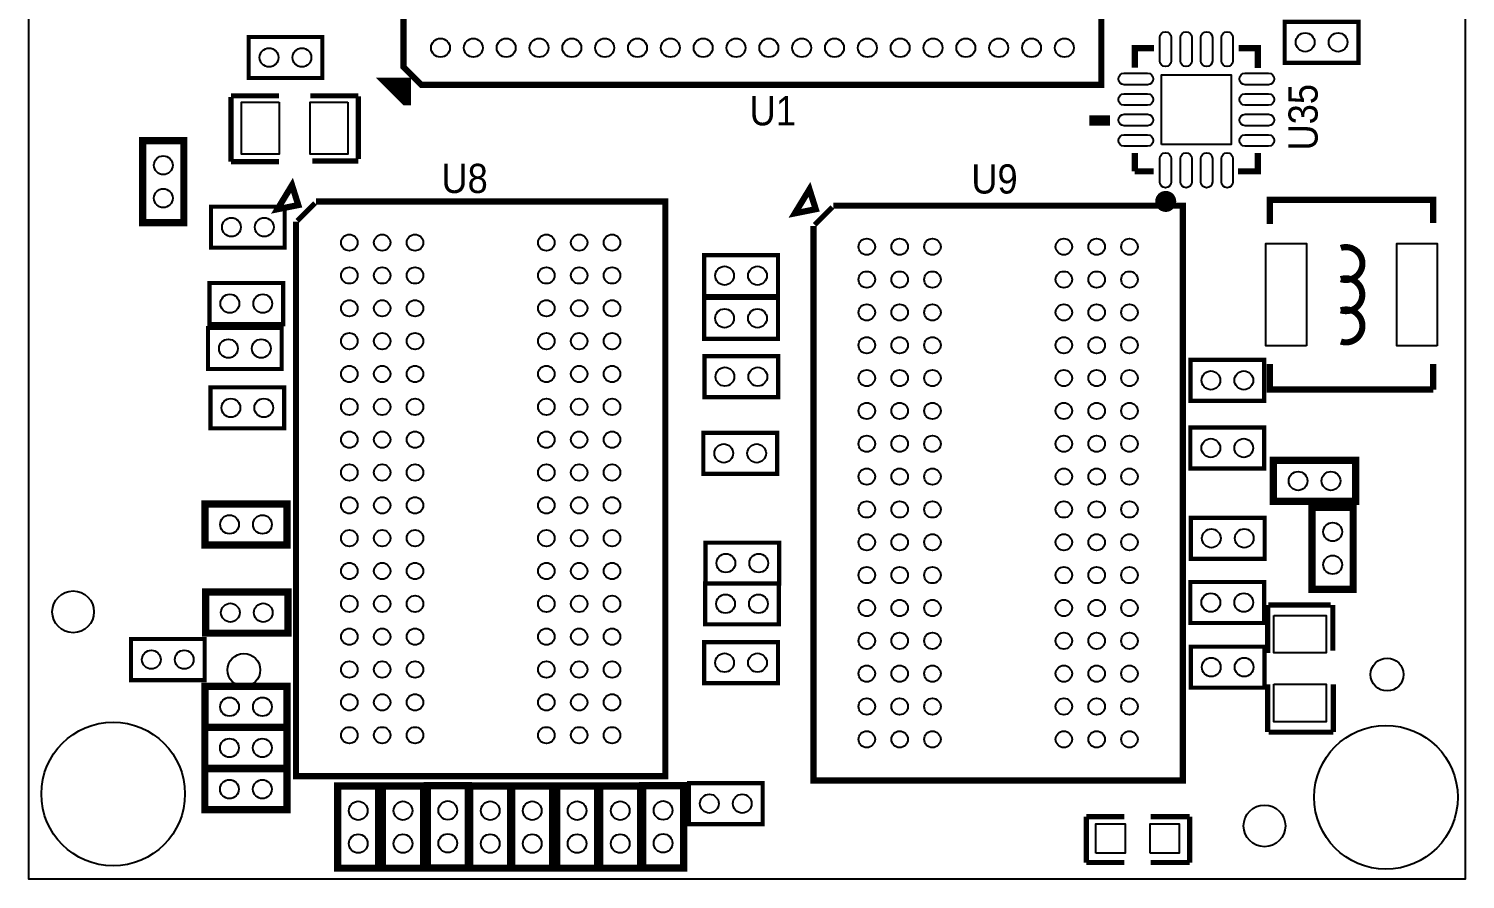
# Model space of a CAD drawing. Extents: x 33.6 to 68.6, y 12.9 to 54.9.
# Drawn here: x 33.58 to 68.58, y 12.9 to 33.61 of the extents above; entities that cross this region are included whole.
import ezdxf

# ---------------------------------------------------------------- set-up
doc = ezdxf.new("R2010")
doc.units = 0
for name, color, linetype in [('BG_OUTLINE', 3, 'CONTINUOUS'), ('PG_SILKSCREEN_TOP', 6, 'CONTINUOUS'), ('PIN_TOP', 7, 'CONTINUOUS'), ('RD_SILKSCREEN_TOP', 8, 'CONTINUOUS')]:
    doc.layers.add(name, color=color, linetype=linetype)

msp = doc.modelspace()

# ---------------------------------------------------------------- linework, layer by layer
at = {"layer": 'BG_OUTLINE'}
msp.add_lwpolyline([(33.5763, 54.8978), (68.5775, 54.8978), (68.5775, 12.8956), (33.5763, 12.8956)], close=True, dxfattribs=at)
at = {"layer": 'PG_SILKSCREEN_TOP'}
for points, const_width in [([(59.7096, 32.2501), (59.7096, 49.2503), (42.7093, 49.2503), (42.7093, 32.6824), (43.1416, 32.2501)], 0.1524), ([(64.1789, 33.784), (65.9757, 33.784), (65.9757, 32.7843), (64.1789, 32.7843)], 0.1016), ([(40.7307, 32.4134), (38.9339, 32.4134), (38.9339, 33.4132), (40.7307, 33.4132)], 0.1016), ([(42.766, 32.2969), (42.766, 31.8727), (42.7612, 31.8727), (42.3372, 32.2969)], 0.254), ([(37.3553, 30.8882), (37.3553, 28.8882), (36.3555, 28.8882), (36.3555, 30.8882)], 0.1778), ([(40.1434, 29.319), (39.991, 29.8016), (39.6354, 29.2174)], 0.1524), ([(52.7512, 29.2189), (52.5988, 29.7015), (52.2432, 29.1173)], 0.1524), ([(39.8137, 28.2809), (38.0169, 28.2809), (38.0169, 29.2806), (39.8137, 29.2806)], 0.1016), ([(50.0337, 28.0995), (51.8305, 28.0995), (51.8305, 27.0998), (50.0337, 27.0998)], 0.1016), ([(39.7756, 26.419), (37.9788, 26.419), (37.9788, 27.4188), (39.7756, 27.4188)], 0.1016), ([(50.0337, 27.0607), (51.8305, 27.0607), (51.8305, 26.0609), (50.0337, 26.0609)], 0.1016), ([(39.7401, 25.3243), (37.9433, 25.3243), (37.9433, 26.3241), (39.7401, 26.3241)], 0.1016), ([(50.0413, 25.6383), (51.8381, 25.6383), (51.8381, 24.6385), (50.0413, 24.6385)], 0.1016), ([(61.8828, 25.5494), (63.6796, 25.5494), (63.6796, 24.5496), (61.8828, 24.5496)], 0.1016), ([(39.801, 23.879), (38.0042, 23.879), (38.0042, 24.8788), (39.801, 24.8788)], 0.1016), ([(51.8102, 22.7716), (50.0134, 22.7716), (50.0134, 23.7714), (51.8102, 23.7714)], 0.1016), ([(61.8802, 23.9009), (63.677, 23.9009), (63.677, 22.9011), (61.8802, 22.9011)], 0.1016), ([(63.9046, 23.0983), (65.9046, 23.0983), (65.9046, 22.0985), (63.9046, 22.0985)], 0.1778), ([(37.8696, 22.0391), (39.8696, 22.0391), (39.8696, 21.0393), (37.8696, 21.0393)], 0.1778), ([(61.8929, 21.7013), (63.6897, 21.7013), (63.6897, 20.7015), (61.8929, 20.7015)], 0.1016), ([(64.8467, 19.9575), (64.8467, 21.9575), (65.8465, 21.9575), (65.8465, 19.9575)], 0.1778), ([(51.861, 20.097), (50.0642, 20.097), (50.0642, 21.0967), (51.861, 21.0967)], 0.1016), ([(37.8899, 19.8902), (39.8899, 19.8902), (39.8899, 18.8905), (37.8899, 18.8905)], 0.1778), ([(51.8533, 19.1064), (50.0565, 19.1064), (50.0565, 20.1061), (51.8533, 20.1061)], 0.1016), ([(61.8802, 20.1366), (63.677, 20.1366), (63.677, 19.1369), (61.8802, 19.1369)], 0.1016), ([(37.863, 17.7467), (36.0662, 17.7467), (36.0662, 18.7465), (37.863, 18.7465)], 0.1016), ([(50.0337, 18.671), (51.8305, 18.671), (51.8305, 17.6713), (50.0337, 17.6713)], 0.1016), ([(61.8904, 18.5618), (63.6872, 18.5618), (63.6872, 17.5621), (61.8904, 17.5621)], 0.1016), ([(37.8696, 17.5966), (39.8696, 17.5966), (39.8696, 16.5969), (37.8696, 16.5969)], 0.1778), ([(37.8671, 16.5959), (39.8671, 16.5959), (39.8671, 15.5961), (37.8671, 15.5961)], 0.1778), ([(37.8671, 15.59), (39.8671, 15.59), (39.8671, 14.5903), (37.8671, 14.5903)], 0.1778), ([(41.1053, 13.1656), (41.1053, 15.1656), (42.1051, 15.1656), (42.1051, 13.1656)], 0.1778), ([(42.195, 13.1656), (42.195, 15.1656), (43.1947, 15.1656), (43.1947, 13.1656)], 0.1778), ([(43.2872, 13.1732), (43.2872, 15.1732), (44.2869, 15.1732), (44.2869, 13.1732)], 0.1778), ([(44.321, 13.1656), (44.321, 15.1656), (45.3207, 15.1656), (45.3207, 13.1656)], 0.1778), ([(45.3446, 13.1656), (45.3446, 15.1656), (46.3443, 15.1656), (46.3443, 13.1656)], 0.1778), ([(46.4368, 13.1656), (46.4368, 15.1656), (47.4365, 15.1656), (47.4365, 13.1656)], 0.1778), ([(47.4883, 13.1656), (47.4883, 15.1656), (48.4881, 15.1656), (48.4881, 13.1656)], 0.1778), ([(48.5323, 13.1732), (48.5323, 15.1732), (49.532, 15.1732), (49.532, 13.1732)], 0.1778), ([(49.6621, 15.2377), (51.4589, 15.2377), (51.4589, 14.238), (49.6621, 14.238)], 0.1016)]:
    msp.add_lwpolyline(points, close=True, dxfattribs=dict(at, const_width=const_width))
for points, const_width in [([(60.993, 33.1412), (60.5252, 33.1412), (60.5252, 32.6662)], 0.1524), ([(63.5254, 32.6591), (63.5254, 33.1412), (63.0525, 33.1412)], 0.1524), ([(38.5064, 31.9786), (39.6748, 31.9786)], 0.127), ([(38.5064, 30.3784), (38.5064, 31.9532)], 0.127), ([(41.6052, 31.9786), (40.4368, 31.9786)], 0.127), ([(41.6052, 30.4419), (41.6052, 31.9659)], 0.127), ([(59.9181, 31.3792), (59.418, 31.3792)], 0.254), ([(40.4876, 30.3911), (41.6052, 30.3911)], 0.127), ([(60.5252, 30.5882), (60.5252, 30.1409)], 0.1524), ([(63.0433, 30.1409), (63.5254, 30.1409), (63.5254, 30.5902)], 0.1524), ([(39.6748, 30.3784), (38.5064, 30.3784)], 0.127), ([(60.5252, 30.1409), (60.9839, 30.1409)], 0.1524), ([(40.5752, 29.4046), (49.088, 29.4046), (49.088, 15.4046), (40.0881, 15.4046), (40.0881, 28.9126)], 0.1524), ([(40.1213, 28.938), (40.5516, 29.368)], 0.127), ([(67.7964, 28.8849), (67.7964, 29.445), (63.8162, 29.445), (63.8162, 28.8544)], 0.1501), ([(53.183, 29.3045), (61.6958, 29.3045), (61.6958, 15.3045), (52.6959, 15.3045), (52.6959, 28.8125)], 0.1524), ([(52.7291, 28.8379), (53.1594, 29.2679)], 0.127), ([(63.8162, 25.4483), (63.8162, 24.8247), (67.7964, 24.8247)], 0.1501), ([(67.7964, 24.8247), (67.7964, 25.4483)], 0.1501), ([(63.7642, 19.5783), (63.7642, 18.4099)], 0.127), ([(65.3009, 19.5783), (63.7769, 19.5783)], 0.127), ([(65.3517, 18.4607), (65.3517, 19.5783)], 0.127), ([(63.7642, 16.4795), (63.7642, 17.6479)], 0.127), ([(65.3644, 17.6479), (65.3644, 16.4795)], 0.127), ([(65.3644, 16.4795), (63.7896, 16.4795)], 0.127), ([(60.2742, 14.4203), (59.3471, 14.4203)], 0.127), ([(59.3471, 14.4203), (59.3471, 13.3027)], 0.127), ([(60.9092, 14.4203), (61.8617, 14.4203)], 0.127), ([(61.8617, 14.4203), (61.8617, 13.3027)], 0.127), ([(59.3471, 13.3027), (60.2742, 13.3027)], 0.127), ([(61.8617, 13.3027), (60.9092, 13.3027)], 0.127)]:
    msp.add_lwpolyline(points, dxfattribs=dict(at, const_width=const_width))
at = {"layer": 'PG_SILKSCREEN_TOP', "const_width": 0.254}
msp.add_lwpolyline([(61.4073, 29.4081, 1), (61.15024, 29.40814, 1)], format="xyb", close=True, dxfattribs=at)
at = {"layer": 'PG_SILKSCREEN_TOP', "const_width": 0.1501}
for points in [[(65.5462, 27.5148, 1.382245), (65.5462, 28.2748)], [(65.5462, 26.7548, 1.373669), (65.5462, 27.5148)], [(65.5462, 25.9949, 1.382477), (65.5462, 26.7548)]]:
    msp.add_lwpolyline(points, format="xyb", dxfattribs=at)
at = {"layer": 'PIN_TOP'}
for points in [[(61.4153, 33.40095), (61.4153, 32.83105, -1), (61.1351, 32.83105), (61.1351, 33.40095, -1)], [(61.9155, 33.40095), (61.9155, 32.83105, -1), (61.6353, 32.83105), (61.6353, 33.40095, -1)], [(62.4153, 33.40095), (62.4153, 32.83105, -1), (62.1351, 32.83105), (62.1351, 33.40095, -1)], [(62.9155, 33.40095), (62.9155, 32.83105, -1), (62.6353, 32.83105), (62.6353, 33.40095, -1)], [(60.83525, 32.251), (60.26535, 32.251, -1), (60.26535, 32.5312), (60.83525, 32.5312, -1)], [(63.78525, 32.251), (63.21535, 32.251, -1), (63.21535, 32.5312), (63.78525, 32.5312, -1)], [(60.83525, 31.7508), (60.26535, 31.7508, -1), (60.26535, 32.031), (60.83525, 32.031, -1)], [(63.78525, 31.7508), (63.21535, 31.7508, -1), (63.21535, 32.031), (63.78525, 32.031, -1)], [(60.83525, 31.251), (60.26535, 31.251, -1), (60.26535, 31.5312), (60.83525, 31.5312, -1)], [(63.78525, 31.251), (63.21535, 31.251, -1), (63.21535, 31.5312), (63.78525, 31.5312, -1)], [(60.83525, 30.7508), (60.26535, 30.7508, -1), (60.26535, 31.031), (60.83525, 31.031, -1)], [(63.78525, 30.7508), (63.21535, 30.7508, -1), (63.21535, 31.031), (63.78525, 31.031, -1)], [(61.4153, 30.45095), (61.4153, 29.88105, -1), (61.1351, 29.88105), (61.1351, 30.45095, -1)], [(61.9155, 30.45095), (61.9155, 29.88105, -1), (61.6353, 29.88105), (61.6353, 30.45095, -1)], [(62.4153, 30.45095), (62.4153, 29.88105, -1), (62.1351, 29.88105), (62.1351, 30.45095, -1)], [(62.9155, 30.45095), (62.9155, 29.88105, -1), (62.6353, 29.88105), (62.6353, 30.45095, -1)]]:
    msp.add_lwpolyline(points, format="xyb", close=True, dxfattribs=at)
for points in [[(61.1753, 30.791), (61.1753, 32.491), (62.8753, 32.491), (62.8753, 30.791)], [(39.6748, 31.8262), (39.6748, 30.5562), (38.7604, 30.5562), (38.7604, 31.8262)], [(41.3512, 31.8262), (41.3512, 30.5562), (40.4368, 30.5562), (40.4368, 31.8262)], [(64.7065, 25.8902), (63.7159, 25.8902), (63.7159, 28.3794), (64.7065, 28.3794)], [(67.8967, 25.8902), (66.9061, 25.8902), (66.9061, 28.3794), (67.8967, 28.3794)], [(63.9166, 19.3243), (65.1866, 19.3243), (65.1866, 18.4099), (63.9166, 18.4099)], [(63.9166, 17.6479), (65.1866, 17.6479), (65.1866, 16.7335), (63.9166, 16.7335)], [(59.5757, 13.5313), (59.5757, 14.2425), (60.2869, 14.2425), (60.2869, 13.5313)], [(60.8965, 13.5313), (60.8965, 14.2425), (61.6077, 14.2425), (61.6077, 13.5313)]]:
    msp.add_lwpolyline(points, close=True, dxfattribs=at)
for centre, radius in [((43.6095, 33.1503), 0.2286), ((44.4093, 33.1503), 0.2286), ((45.2094, 33.1503), 0.2286), ((46.0095, 33.1503), 0.2286), ((46.8094, 33.1503), 0.2286), ((47.6095, 33.1503), 0.2286), ((48.4093, 33.1503), 0.2286), ((49.2094, 33.1503), 0.2286), ((50.0095, 33.1503), 0.2286), ((50.8094, 33.1503), 0.2286), ((51.6094, 33.1503), 0.2286), ((52.4093, 33.1503), 0.2286), ((53.2094, 33.1503), 0.2286), ((54.0095, 33.1503), 0.2286), ((54.8093, 33.1503), 0.2286), ((55.6094, 33.1503), 0.2286), ((56.4093, 33.1503), 0.2286), ((57.2094, 33.1503), 0.2286), ((58.0095, 33.1503), 0.2286), ((58.8093, 33.1503), 0.2286), ((64.6765, 33.2842), 0.2286), ((65.4781, 33.2842), 0.2286), ((39.4315, 32.9133), 0.2286), ((40.2331, 32.9133), 0.2286), ((36.8554, 30.289), 0.2286), ((36.8554, 29.4874), 0.2286), ((38.5145, 28.7807), 0.2286), ((39.3161, 28.7807), 0.2286), ((41.388, 28.4046), 0.2), ((42.1881, 28.4046), 0.2), ((42.9879, 28.4046), 0.2), ((46.1881, 28.4046), 0.2), ((46.9879, 28.4046), 0.2), ((47.788, 28.4046), 0.2), ((53.9958, 28.3045), 0.2), ((54.7959, 28.3045), 0.2), ((55.5957, 28.3045), 0.2), ((58.7959, 28.3045), 0.2), ((59.5957, 28.3045), 0.2), ((60.3958, 28.3045), 0.2), ((41.388, 27.6045), 0.2), ((42.1881, 27.6045), 0.2), ((42.9879, 27.6045), 0.2), ((46.1881, 27.6045), 0.2), ((46.9879, 27.6045), 0.2), ((47.788, 27.6045), 0.2), ((50.5313, 27.5996), 0.2286), ((51.3329, 27.5996), 0.2286), ((53.9958, 27.5044), 0.2), ((54.7959, 27.5044), 0.2), ((55.5957, 27.5044), 0.2), ((58.7959, 27.5044), 0.2), ((59.5957, 27.5044), 0.2), ((60.3958, 27.5044), 0.2), ((38.4764, 26.9189), 0.2286), ((39.278, 26.9189), 0.2286), ((41.388, 26.8047), 0.2), ((42.1881, 26.8047), 0.2), ((42.9879, 26.8047), 0.2), ((46.1881, 26.8047), 0.2), ((46.9879, 26.8047), 0.2), ((47.788, 26.8047), 0.2), ((50.5313, 26.5608), 0.2286), ((51.3329, 26.5608), 0.2286), ((53.9958, 26.7046), 0.2), ((54.7959, 26.7046), 0.2), ((55.5957, 26.7046), 0.2), ((58.7959, 26.7046), 0.2), ((59.5957, 26.7046), 0.2), ((60.3958, 26.7046), 0.2), ((38.4409, 25.8242), 0.2286), ((39.2425, 25.8242), 0.2286), ((41.388, 26.0046), 0.2), ((42.1881, 26.0046), 0.2), ((42.9879, 26.0046), 0.2), ((46.1881, 26.0046), 0.2), ((46.9879, 26.0046), 0.2), ((47.788, 26.0046), 0.2), ((53.9958, 25.9045), 0.2), ((54.7959, 25.9045), 0.2), ((55.5957, 25.9045), 0.2), ((58.7959, 25.9045), 0.2), ((59.5957, 25.9045), 0.2), ((60.3958, 25.9045), 0.2), ((41.388, 25.2047), 0.2), ((42.1881, 25.2047), 0.2), ((42.9879, 25.2047), 0.2), ((46.1881, 25.2047), 0.2), ((46.9879, 25.2047), 0.2), ((47.788, 25.2047), 0.2), ((50.5389, 25.1384), 0.2286), ((51.3405, 25.1384), 0.2286), ((53.9958, 25.1046), 0.2), ((54.7959, 25.1046), 0.2), ((55.5957, 25.1046), 0.2), ((58.7959, 25.1046), 0.2), ((59.5957, 25.1046), 0.2), ((60.3958, 25.1046), 0.2), ((62.3804, 25.0495), 0.2286), ((63.182, 25.0495), 0.2286), ((38.5018, 24.3789), 0.2286), ((39.3034, 24.3789), 0.2286), ((41.388, 24.4046), 0.2), ((42.1881, 24.4046), 0.2), ((42.9879, 24.4046), 0.2), ((46.1881, 24.4046), 0.2), ((46.9879, 24.4046), 0.2), ((47.788, 24.4046), 0.2), ((53.9958, 24.3045), 0.2), ((54.7959, 24.3045), 0.2), ((55.5957, 24.3045), 0.2), ((58.7959, 24.3045), 0.2), ((59.5957, 24.3045), 0.2), ((60.3958, 24.3045), 0.2), ((41.388, 23.6045), 0.2), ((42.1881, 23.6045), 0.2), ((42.9879, 23.6045), 0.2), ((46.1881, 23.6045), 0.2), ((46.9879, 23.6045), 0.2), ((47.788, 23.6045), 0.2), ((50.511, 23.2715), 0.2286), ((51.3126, 23.2715), 0.2286), ((53.9958, 23.5044), 0.2), ((54.7959, 23.5044), 0.2), ((55.5957, 23.5044), 0.2), ((58.7959, 23.5044), 0.2), ((59.5957, 23.5044), 0.2), ((60.3958, 23.5044), 0.2), ((62.3778, 23.401), 0.2286), ((63.1794, 23.401), 0.2286), ((41.388, 22.8047), 0.2), ((42.1881, 22.8047), 0.2), ((42.9879, 22.8047), 0.2), ((46.1881, 22.8047), 0.2), ((46.9879, 22.8047), 0.2), ((47.788, 22.8047), 0.2), ((53.9958, 22.7046), 0.2), ((54.7959, 22.7046), 0.2), ((55.5957, 22.7046), 0.2), ((58.7959, 22.7046), 0.2), ((59.5957, 22.7046), 0.2), ((60.3958, 22.7046), 0.2), ((64.5038, 22.5984), 0.2286), ((65.3054, 22.5984), 0.2286), ((41.388, 22.0046), 0.2), ((42.1881, 22.0046), 0.2), ((42.9879, 22.0046), 0.2), ((46.1881, 22.0046), 0.2), ((46.9879, 22.0046), 0.2), ((47.788, 22.0046), 0.2), ((53.9958, 21.9045), 0.2), ((54.7959, 21.9045), 0.2), ((55.5957, 21.9045), 0.2), ((58.7959, 21.9045), 0.2), ((59.5957, 21.9045), 0.2), ((60.3958, 21.9045), 0.2), ((38.4688, 21.5392), 0.2286), ((39.2704, 21.5392), 0.2286), ((41.388, 21.2047), 0.2), ((42.1881, 21.2047), 0.2), ((42.9879, 21.2047), 0.2), ((46.1881, 21.2047), 0.2), ((46.9879, 21.2047), 0.2), ((47.788, 21.2047), 0.2), ((62.3905, 21.2014), 0.2286), ((63.1921, 21.2014), 0.2286), ((65.3466, 21.3583), 0.2286), ((53.9958, 21.1046), 0.2), ((54.7959, 21.1046), 0.2), ((55.5957, 21.1046), 0.2), ((58.7959, 21.1046), 0.2), ((59.5957, 21.1046), 0.2), ((60.3958, 21.1046), 0.2), ((50.5618, 20.5969), 0.2286), ((51.3634, 20.5969), 0.2286), ((65.3466, 20.5567), 0.2286), ((41.388, 20.4046), 0.2), ((42.1881, 20.4046), 0.2), ((42.9879, 20.4046), 0.2), ((46.1881, 20.4046), 0.2), ((46.9879, 20.4046), 0.2), ((47.788, 20.4046), 0.2), ((53.9958, 20.3045), 0.2), ((54.7959, 20.3045), 0.2), ((55.5957, 20.3045), 0.2), ((58.7959, 20.3045), 0.2), ((59.5957, 20.3045), 0.2), ((60.3958, 20.3045), 0.2), ((34.6583, 19.4107), 0.508), ((38.4891, 19.3904), 0.2286), ((39.2907, 19.3904), 0.2286), ((41.388, 19.6045), 0.2), ((42.1881, 19.6045), 0.2), ((42.9879, 19.6045), 0.2), ((46.1881, 19.6045), 0.2), ((46.9879, 19.6045), 0.2), ((47.788, 19.6045), 0.2), ((50.5541, 19.6063), 0.2286), ((51.3557, 19.6063), 0.2286), ((53.9958, 19.5044), 0.2), ((54.7959, 19.5044), 0.2), ((55.5957, 19.5044), 0.2), ((58.7959, 19.5044), 0.2), ((59.5957, 19.5044), 0.2), ((60.3958, 19.5044), 0.2), ((62.3778, 19.6367), 0.2286), ((63.1794, 19.6367), 0.2286), ((41.388, 18.8047), 0.2), ((42.1881, 18.8047), 0.2), ((42.9879, 18.8047), 0.2), ((46.1881, 18.8047), 0.2), ((46.9879, 18.8047), 0.2), ((47.788, 18.8047), 0.2), ((53.9958, 18.7046), 0.2), ((54.7959, 18.7046), 0.2), ((55.5957, 18.7046), 0.2), ((58.7959, 18.7046), 0.2), ((59.5957, 18.7046), 0.2), ((60.3958, 18.7046), 0.2), ((36.5638, 18.2466), 0.2286), ((37.3654, 18.2466), 0.2286), ((38.8185, 17.9936), 0.40005), ((41.388, 18.0046), 0.2), ((42.1881, 18.0046), 0.2), ((42.9879, 18.0046), 0.2), ((46.1881, 18.0046), 0.2), ((46.9879, 18.0046), 0.2), ((47.788, 18.0046), 0.2), ((50.5313, 18.1712), 0.2286), ((51.3329, 18.1712), 0.2286), ((62.388, 18.0619), 0.2286), ((63.1896, 18.0619), 0.2286), ((66.6722, 17.8819), 0.40005), ((53.9958, 17.9045), 0.2), ((54.7959, 17.9045), 0.2), ((55.5957, 17.9045), 0.2), ((58.7959, 17.9045), 0.2), ((59.5957, 17.9045), 0.2), ((60.3958, 17.9045), 0.2), ((38.4688, 17.0967), 0.2286), ((39.2704, 17.0967), 0.2286), ((41.388, 17.2047), 0.2), ((42.1881, 17.2047), 0.2), ((42.9879, 17.2047), 0.2), ((46.1881, 17.2047), 0.2), ((46.9879, 17.2047), 0.2), ((47.788, 17.2047), 0.2), ((53.9958, 17.1046), 0.2), ((54.7959, 17.1046), 0.2), ((55.5957, 17.1046), 0.2), ((58.7959, 17.1046), 0.2), ((59.5957, 17.1046), 0.2), ((60.3958, 17.1046), 0.2), ((35.6337, 14.9733), 1.75005), ((41.388, 16.4046), 0.2), ((42.1881, 16.4046), 0.2), ((42.9879, 16.4046), 0.2), ((46.1881, 16.4046), 0.2), ((46.9879, 16.4046), 0.2), ((47.788, 16.4046), 0.2), ((53.9958, 16.3045), 0.2), ((54.7959, 16.3045), 0.2), ((55.5957, 16.3045), 0.2), ((58.7959, 16.3045), 0.2), ((59.5957, 16.3045), 0.2), ((60.3958, 16.3045), 0.2), ((66.6445, 14.892), 1.75005), ((38.4663, 16.096), 0.2286), ((39.2679, 16.096), 0.2286), ((38.4663, 15.0901), 0.2286), ((39.2679, 15.0901), 0.2286), ((41.6052, 14.5664), 0.2286), ((42.6949, 14.5664), 0.2286), ((43.7871, 14.574), 0.2286), ((44.8208, 14.5664), 0.2286), ((45.8445, 14.5664), 0.2286), ((46.9367, 14.5664), 0.2286), ((47.9882, 14.5664), 0.2286), ((49.0322, 14.574), 0.2286), ((50.1597, 14.7378), 0.2286), ((50.9613, 14.7378), 0.2286), ((63.6854, 14.1961), 0.508), ((43.7871, 13.7724), 0.2286), ((49.0322, 13.7724), 0.2286), ((41.6052, 13.7648), 0.2286), ((42.6949, 13.7648), 0.2286), ((44.8208, 13.7648), 0.2286), ((45.8445, 13.7648), 0.2286), ((46.9367, 13.7648), 0.2286), ((47.9882, 13.7648), 0.2286)]:
    msp.add_circle(centre, radius, dxfattribs=at)

# ---------------------------------------------------------------- texts
at = {"layer": 'RD_SILKSCREEN_TOP', "width": 0.928571}
msp.add_text('U35', height=0.7112, rotation=90, dxfattribs=at).set_placement((64.9808, 30.6481))
for s, p in [('U1', (51.1404, 31.2613)), ('U8', (43.6321, 29.6128)), ('U9', (56.5429, 29.6004))]:
    msp.add_text(s, height=0.7112, dxfattribs=at).set_placement(p)

doc.saveas('drawing.dxf')
